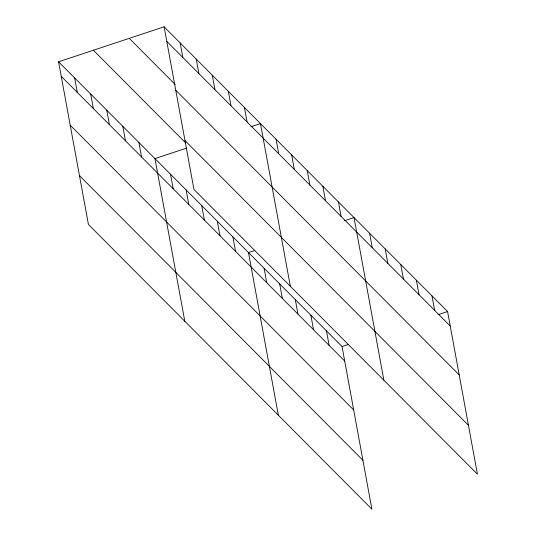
<?xml version="1.0" encoding="UTF-8"?>
<svg xmlns="http://www.w3.org/2000/svg" width="536" height="536" viewBox="0 0 536 536"><rect width="100%" height="100%" fill="white"/><g stroke="black" fill="none" stroke-linecap="round" stroke-linejoin="round"><path stroke-width="0.8" d="M58.571 61.794L342.048 346.537L371.897 509.2L88.427 224.45L58.571 61.794L164.103 26.8L447.573 311.55L477.429 474.206L193.952 189.463L164.103 26.8M186.608 148.11L154.951 158.609L184.806 321.265M250.982 126.764L260.483 123.615L290.338 286.271M254.828 250.473L248.496 252.577L278.351 415.233M344.534 220.732L354.028 217.583L383.883 380.238M342.048 346.537L348.38 344.44M438.08 314.699L447.573 311.55M166.763 41.299L450.233 326.049M129.276 38.351L175.172 84.447M175.734 90.195L459.211 374.939M184.98 140.566L468.457 425.316M93.398 50.243L185.764 143.025M61.231 76.293L344.708 361.043M70.209 125.19L353.68 409.933M79.449 175.56L362.926 460.31M431.983 295.885L434.642 310.384M416.392 280.228L419.052 294.726M400.801 264.563L403.461 279.062M385.21 248.905L387.87 263.404M369.619 233.24L372.279 247.739M338.437 201.918L341.097 216.417M322.846 186.26L325.506 200.759M307.255 170.595L309.915 185.101M326.458 330.88L329.117 345.378M291.664 154.938L294.324 169.436M310.867 315.222L313.526 329.72M276.074 139.273L278.733 153.778M295.276 299.557L297.936 314.056M279.678 283.899L282.345 298.398M244.416 107.481L247.083 121.98M264.087 268.235L266.754 282.733M228.356 91.341L231.016 105.847M212.29 75.208L214.949 89.706M232.905 236.912L235.572 251.411M196.23 59.074L198.89 73.573M217.315 221.254L219.981 235.753M180.163 42.934L182.823 57.439M201.724 205.59L204.39 220.088M186.133 189.932L188.799 204.43M170.542 174.267L173.202 188.766M138.891 142.469L141.551 156.974M122.824 126.335L125.484 140.834M106.764 110.202L109.424 124.7M90.698 94.068L93.358 108.567M74.638 77.928L77.298 92.427"/></g></svg>
